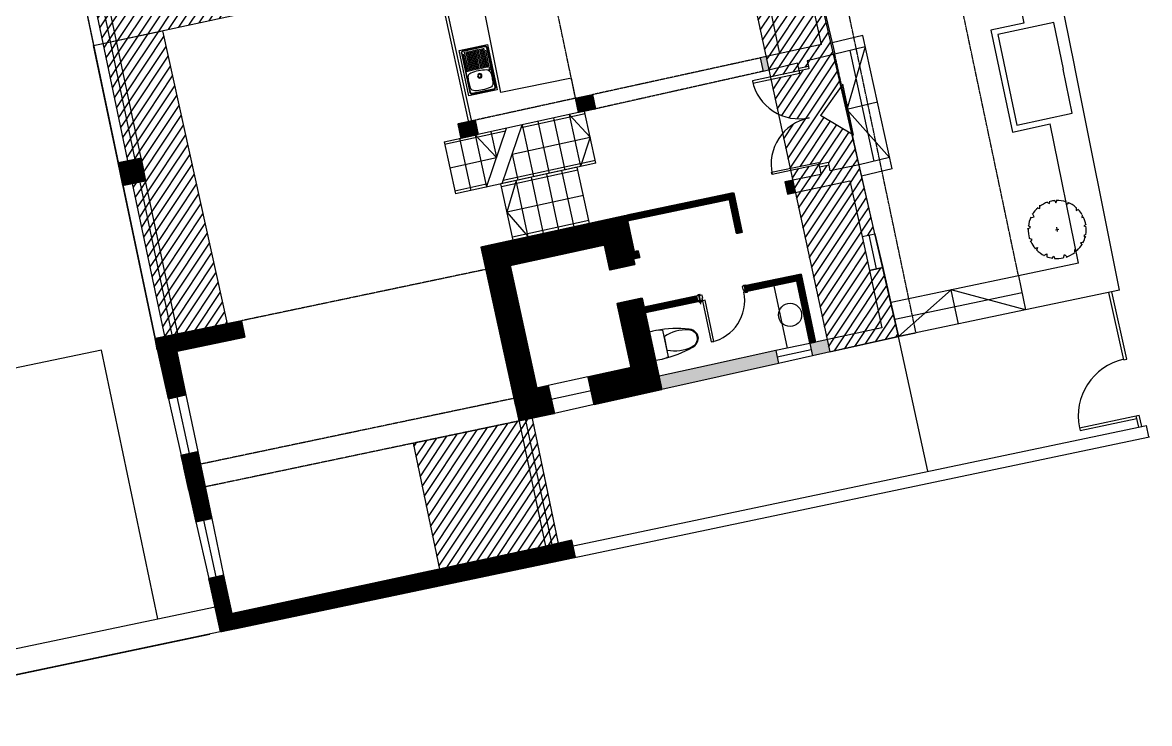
# Model space of a CAD drawing. Header units: inches. Extents: x 18308143 to 18311226, y 67592878 to 67595053.
# Drawn here: x 18309284 to 18311226, y 67593002 to 67594211 of the extents above; entities that cross this region are included whole.
import ezdxf

# ---------------------------------------------------------------- set-up
doc = ezdxf.new("R2010")
doc.units = ezdxf.units.IN
doc.header["$MEASUREMENT"] = 0
doc.linetypes.add('HIDDEN', pattern=[0.375, 0.25, -0.125])
doc.linetypes.add('HIDDEN2', pattern=[0.1875, 0.125, -0.0625])
for name, color, linetype in [('2601', 142, 'Continuous'), ('A-Anno-Symbol 100', 2, 'Continuous'), ('A-Concrete', 4, 'Continuous'), ('A-Door', 9, 'Continuous'), ('A-Flor-Strs', 8, 'Continuous'), ('A-Hatch Conc.', 141, 'Continuous'), ('A-Ovhd', 9, 'HIDDEN2'), ('A-pfix', 12, 'Continuous'), ('A-View 4', 8, 'Continuous'), ('A-View 5', 12, 'Continuous'), ('A-Wall', 3, 'Continuous'), ('A-Wall Hatch', 252, 'Continuous'), ('A-Window', 12, 'Continuous')]:
    doc.layers.add(name, color=color, linetype=linetype)
doc.layers.add('Over', color=4, linetype='HIDDEN', lineweight=9)
pattern_1 = [(56.4199626, (18309002.72442, 67594278.16566), (-0.10413925, 0.069137664), [])]
pattern_2 = [(56.41996, (18309002.724, 67594278.166), (-10.413925, 6.91377), [])]

# ---------------------------------------------------------------- blocks, each defined once
blk = doc.blocks.new('toilete')
at = {"linetype": 'Continuous'}
for p, q in [((24.5, 0), (-24.5, 0)), ((23.3, -22.5), (-23.3, -22.5)), ((-12, -23.5), (12, -23.5))]:
    blk.add_line(p, q, dxfattribs=at)
blk.add_lwpolyline([(23.3, -22.5), (24.5, -16.8), (25.2, -11.4), (25.2, -5.6), (24.5, 0)])
for start, end in [(170.5377, 187.7399), (187.7399, 195.822)]:
    blk.add_arc((26.2, -8.5), 51.5, start, end, dxfattribs=at)
for centre, radius, start, end in [((177.4, -7.8), 202.5, 181.2224, 197.2477), ((-177.4, -7.8), 202.5, 342.7523, 358.7776), ((49.8, -49.3), 66.9, 157.3737, 194.7786), ((-49.8, -49.3), 66.9, 345.2214, 22.6263), ((1.4, -62.5), 18.2, 197.2477, 249.5476), ((2.6, -61.7), 18.1, 194.7786, 226.8543), ((0, -64.5), 14.3, 226.8543, 313.1457), ((-1.4, -62.5), 18.2, 290.4524, 342.7523), ((-2.6, -61.7), 18.1, 313.1457, 345.2214), ((0, -66.1), 14.3, 249.5476, 290.4524)]:
    blk.add_arc(centre, radius, start, end)
blk = doc.blocks.new('Arpls036')
at = {"color": 0, "linetype": 'ByBlock'}
for p, q in [((-0.231, 0.397), (-0.28, 0.422)), ((-0.243, 0.444), (-0.231, 0.397)), ((-0.118, 0.494), (-0.078, 0.459)), ((-0.078, 0.459), (-0.051, 0.506)), ((0.116, 0.497), (0.126, 0.442)), ((0.126, 0.442), (0.169, 0.474)), ((0.293, 0.414), (0.293, 0.342)), ((-0.375, 0.26), (-0.427, 0.272)), ((-0.39, 0.319), (-0.375, 0.26)), ((0.293, 0.342), (0.356, 0.359)), ((0.435, 0.26), (0.416, 0.217)), ((0.416, 0.217), (0.47, 0.207)), ((-0.435, 0.152), (-0.487, 0.142)), ((-0.468, 0.185), (-0.435, 0.152)), ((-0.033, 0), (0.039, 0)), ((0, 0.03), (0, -0.032)), ((0.5, 0.075), (0.465, 0.035)), ((0.465, 0.035), (0.505, 0.023)), ((-0.445, -0.035), (-0.502, -0.075)), ((-0.5, -0.005), (-0.445, -0.035)), ((0.503, -0.057), (0.453, -0.072)), ((0.453, -0.072), (0.5, -0.104)), ((-0.442, -0.219), (-0.4, -0.224)), ((-0.4, -0.224), (-0.425, -0.259)), ((-0.31, -0.346), (-0.345, -0.369)), ((-0.31, -0.394), (-0.31, -0.346)), ((0.306, -0.401), (0.256, -0.386)), ((0.256, -0.386), (0.268, -0.436)), ((0.44, -0.244), (0.391, -0.242)), ((0.391, -0.242), (0.411, -0.291)), ((-0.193, -0.429), (-0.228, -0.454)), ((-0.186, -0.466), (-0.193, -0.429)), ((-0.031, -0.461), (-0.048, -0.491)), ((-0.016, -0.508), (-0.031, -0.461)), ((0.151, -0.474), (0.116, -0.456)), ((0.116, -0.456), (0.116, -0.496))]:
    blk.add_line(p, q, dxfattribs=at)
for start, end in [(122.0792, 142.2114), (102.4305, 119.3539), (76.0941, 96.6598), (52.951, 71.3294), (146.2783, 159.7706), (29.4496, 46.7063), (7.4477, 25.7634), (162.8437, 180.2586), (352.5819, 2.0403), (186.2638, 205.3216), (329.6062, 350.2629), (212.0122, 227.5409), (230.9441, 244.8696), (307.8333, 326.2915), (248.2959, 265.0086), (267.3187, 284.2737), (288.2629, 301.0766)]:
    blk.add_arc((0, 0), 0.5, start, end, dxfattribs=at)
blk = doc.blocks.new('*U16')
for p, q in [((0, 0), (0, -100)), ((762, 0), (862, 0)), ((810, 50), (810, -50)), ((810, 0), (810, -100))]:
    blk.add_line(p, q)
blk.add_lwpolyline([(725, 727), (725, 1), (769, 1), (769, 727)], close=True)
for points in [[(20, 14), (-18, 14, 0.414214), (-20, 12), (-20, 0), (-10, 0), (-10, 2), (0, 2), (0, 0), (22, 0), (22, 12, 0.414214)], [(790, 14), (828, 14, -0.414214), (830, 12), (830, 0), (820, 0), (820, 2), (810, 2), (810, 0), (788, 0), (788, 12, -0.414214)], [(20, -114), (-18, -114, -0.414214), (-20, -112), (-20, -100), (-10, -100), (-10, -102), (0, -102), (0, -100), (22, -100), (22, -112, -0.414214)], [(790, -114), (828, -114, 0.414214), (830, -112), (830, -100), (820, -100), (820, -102), (810, -102), (810, -100), (788, -100), (788, -112, 0.414214)]]:
    blk.add_lwpolyline(points, format="xyb", close=True)
for points in [[(49, -100, 0.414214), (51, -98), (51, -48, 0.414214), (49, -46), (39, -46), (39, -2, 0.414214), (37, 0), (7, 0), (7, -100), (49, -100)], [(761, -100, -0.414214), (759, -98), (759, -48, -0.414214), (761, -46), (771, -46), (771, -2, -0.414214), (773, 0), (803, 0), (803, -100), (761, -100)]]:
    blk.add_lwpolyline(points, format="xyb")
for centre, radius in [((769, 0), 1.5), ((810, 0), 25)]:
    blk.add_circle(centre, radius)
blk.add_arc((768, 0), 726, 90, 180)
blk = doc.blocks.new('*U17')
for p, q in [((0, -170), (0, 0)), ((1736, -170), (1736, 0))]:
    blk.add_line(p, q)
for points in [[(43, 0), (43, 825), (83, 825), (83, 0)], [(1693, 0), (1693, 825), (1653, 825), (1653, 0)]]:
    blk.add_lwpolyline(points, close=True)
for points in [[(0, -170), (43, -170), (43, 0), (0, 0)], [(1736, -170), (1693, -170), (1693, 0), (1736, 0)]]:
    blk.add_lwpolyline(points)
for centre, start, end in [((43, 0), 0, 90), ((1693, 0), 90, 180)]:
    blk.add_arc(centre, 825, start, end)
blk = doc.blocks.new('Tarja-p01')
for p, q in [((0.4, 0), (-0.4, 0)), ((-0.4, 0), (-0.4, -0.5)), ((0.4, -0.5), (0.4, 0)), ((-0.385, -0.058), (-0.385, -0.432)), ((-0.375, -0.058), (-0.375, -0.432)), ((0.345, -0.018), (-0.345, -0.018)), ((0.345, -0.028), (-0.345, -0.028)), ((0.012, -0.052), (0.31, -0.052)), ((0.012, -0.076), (0.35, -0.076)), ((0.012, -0.1), (0.35, -0.1)), ((0.012, -0.124), (0.35, -0.124)), ((0.012, -0.149), (0.35, -0.149)), ((0.012, -0.173), (0.35, -0.173)), ((0.375, -0.432), (0.375, -0.058)), ((0.385, -0.432), (0.385, -0.058)), ((0.012, -0.197), (0.35, -0.197)), ((0.012, -0.221), (0.35, -0.221)), ((0.012, -0.245), (0.35, -0.245)), ((0.012, -0.269), (0.35, -0.269)), ((0.012, -0.293), (0.35, -0.293)), ((0.012, -0.317), (0.35, -0.317)), ((0.012, -0.341), (0.35, -0.341)), ((0.012, -0.366), (0.35, -0.366)), ((-0.4, -0.5), (0.4, -0.5)), ((0.345, -0.462), (-0.345, -0.462)), ((0.345, -0.472), (-0.345, -0.472)), ((0.012, -0.39), (0.35, -0.39)), ((0.012, -0.414), (0.35, -0.414)), ((0.012, -0.438), (0.322, -0.438))]:
    blk.add_line(p, q)
for centre, radius in [((-0.02, -0.051), 0.0141), ((-0.103, -0.243), 0.038), ((-0.103, -0.243), 0.0275)]:
    blk.add_circle(centre, radius)
for centre, radius, start, end in [((-0.345, -0.058), 0.04, 90, 180), ((-0.345, -0.058), 0.03, 90, 180), ((0.4, -0.245), 0.75, 169.6188, 180), ((-0.264, -0.123), 0.075, 97.23, 169.6188), ((-0.179, -0.793), 0.75, 90, 97.23), ((-0.179, -0.793), 0.75, 82.77, 90), ((-0.094, -0.123), 0.075, 10.3812, 82.77), ((-0.758, -0.245), 0.75, 0, 10.3812), ((0.345, -0.058), 0.04, 0, 90), ((0.345, -0.058), 0.03, 0, 90), ((0.4, -0.245), 0.75, 180, 190.3812), ((-0.264, -0.367), 0.075, 190.3812, 262.77), ((-0.094, -0.367), 0.075, 277.23, 349.6188), ((-0.758, -0.245), 0.75, 349.6188, 0), ((-0.345, -0.432), 0.04, 180, 270), ((-0.345, -0.432), 0.03, 180, 270), ((-0.179, 0.303), 0.75, 262.77, 270), ((-0.179, 0.303), 0.75, 270, 277.23), ((0.345, -0.432), 0.04, 270, 0), ((0.345, -0.432), 0.03, 270, 0)]:
    blk.add_arc(centre, radius, start, end)

msp = doc.modelspace()

# ---------------------------------------------------------------- hatches: boundary and pattern name
at = {"layer": 'A-Hatch Conc.'}
h = msp.add_hatch(dxfattribs=at)
h.set_pattern_fill('ANSI31', color=256, scale=100)
h.set_pattern_definition(pattern_2)
h.paths.add_polyline_path([(18310564.8, 67594152.1), (18310569.7, 67594129.3), (18310619.4, 67594141.1), (18310621.3, 67594131.7), (18310638, 67594135.2), (18310636, 67594145.1), (18310681.5, 67594156), (18310598.1, 67594519.3), (18310507.1, 67594500.2), (18310512.8, 67594474.2), (18310591.3, 67594489.4), (18310660.3, 67594172.9)])
h = msp.add_hatch(dxfattribs=at)
h.set_pattern_fill('ANSI31', color=256, scale=100)
h.set_pattern_definition(pattern_2)
h.paths.add_polyline_path([(18309962.2, 67594366.7), (18309534.9, 67594273.5), (18309537.2, 67594262.7), (18309512.8, 67594257.5), (18309432.4, 67594240.6), (18309445.2, 67594179.6), (18309996.3, 67594298.4), (18309995.9, 67594300.5), (18309977.3, 67594296.6)])
h.paths.add_polyline_path([(18309432.4, 67594240.6), (18309432.4, 67594240.6), (18309422.6, 67594238.6), (18309435.4, 67594177.5), (18309445.2, 67594179.6)])
h.paths.add_polyline_path([(18309422.6, 67594238.6), (18309409.9, 67594235.9), (18309422.7, 67594174.8), (18309435.4, 67594177.5)])
h.paths.add_polyline_path([(18310163.6, 67594428), (18309981.8, 67594389.8), (18309996.6, 67594321.1), (18310178.1, 67594359.3)])
h.paths.add_polyline_path([(18310178.1, 67594359.3), (18309996.6, 67594321.1), (18309998.7, 67594311.3), (18310180.1, 67594349.5)])
h.paths.add_polyline_path([(18310180.1, 67594349.5), (18309998.7, 67594311.3), (18310000.8, 67594301.6), (18310182.2, 67594339.7)])
h.paths.add_polyline_path([(18310522.4, 67594476.1), (18310512.8, 67594474.2), (18310512.2, 67594476.7), (18310308.9, 67594434), (18310308.9, 67594434), (18310197.9, 67594410.7), (18310188.1, 67594408.6), (18310201.7, 67594343.8), (18310393.4, 67594384.1), (18310509.4, 67594409.1), (18310509.5, 67594408.5), (18310535.3, 67594413.9)])
h.paths.add_polyline_path([(18310535.3, 67594413.9), (18310509.5, 67594408.5), (18310564.8, 67594152.1), (18310588.5, 67594157.2)])
h.paths.add_polyline_path([(18310591.3, 67594489.4), (18310522.4, 67594476.1), (18310588.5, 67594157.2), (18310660.3, 67594172.9)])
h.paths.add_polyline_path([(18310619.4, 67594141.1), (18310569.7, 67594129.3), (18310572.3, 67594117), (18310622.2, 67594127.5), (18310621.3, 67594131.7)])
h.paths.add_polyline_path([(18310681.5, 67594156), (18310636, 67594145.1), (18310638, 67594135.2), (18310638.9, 67594131), (18310622.2, 67594127.5), (18310623, 67594123.6), (18310573.2, 67594113.1), (18310586.1, 67594053.3, 0.166656), (18310639.2, 67594046.8, 0.165937), (18310593.4, 67594019.6), (18310606.3, 67593959.6), (18310655.3, 67593970), (18310656.2, 67593966), (18310672.8, 67593969.5), (18310673.7, 67593965.3), (18310673.7, 67593965.3), (18310675.7, 67593955.2), (18310725.2, 67593965.9), (18310713.1, 67594018.4), (18310658.5, 67594050.7), (18310694.3, 67594100.5)])
h.paths.add_polyline_path([(18310657, 67593961.8), (18310656.2, 67593966), (18310607.1, 67593955.7), (18310610.7, 67593939), (18310659.6, 67593949.3), (18310658.1, 67593956.7)])
h.paths.add_polyline_path([(18310709.5, 67593937.9), (18310615.2, 67593918.1), (18310670, 67593664.3), (18310764.6, 67593684.9), (18310743.1, 67593783.4), (18310730.3, 67593842.3)])
h = msp.add_hatch(dxfattribs=at)
h.set_pattern_fill('ANSI31', color=256, scale=100)
h.set_pattern_definition(pattern_2)
h.paths.add_polyline_path([(18310725.2, 67593965.9), (18310675.7, 67593955.2), (18310673.7, 67593965.3), (18310657, 67593961.8), (18310658.1, 67593956.7), (18310659.6, 67593949.3), (18310610.7, 67593939), (18310615.2, 67593918.1), (18310709.5, 67593937.9), (18310730.3, 67593842.3), (18310752.5, 67593846.9)])
h.paths.add_polyline_path([(18310304.1, 67594457.5), (18310279.6, 67594452.4), (18310193, 67594434.2), (18310197.9, 67594410.7), (18310284.4, 67594428.9), (18310308.9, 67594434)])
h.paths.add_polyline_path([(18310765.9, 67593788.4), (18310743.1, 67593783.4), (18310764.6, 67593684.9), (18310670, 67593664.3), (18310674.6, 67593643), (18310793.2, 67593669.5)])
h.paths.add_polyline_path([(18309958.3, 67594384.8), (18309530.4, 67594294.9), (18309534.9, 67594273.5), (18309962.2, 67594366.7)])
h.paths.add_polyline_path([(18309530.4, 67594294.9), (18309506, 67594289.8), (18309512.8, 67594257.5), (18309537.2, 67594262.7)])
h = msp.add_hatch(dxfattribs=at)
h.set_pattern_fill('ANSI31', color=256, scale=100)
h.set_pattern_definition(pattern_2)
h.paths.add_polyline_path([(18309525, 67594196.8), (18309445.2, 67594179.6), (18309487.9, 67593977.2), (18309495.8, 67593937.9), (18309551.4, 67593674.3), (18309636.3, 67593691.8)])
h = msp.add_hatch(dxfattribs=at)
h.set_pattern_fill('ANSI31', color=256, scale=100)
h.set_pattern_definition(pattern_2)
h.paths.add_polyline_path([(18309435.4, 67594177.5), (18309422.7, 67594174.8), (18309465.2, 67593972.6), (18309477.9, 67593975.2)])
h = msp.add_hatch(dxfattribs=at)
h.set_pattern_fill('ANSI31', color=256, scale=100)
h.set_pattern_definition(pattern_2)
h.paths.add_polyline_path([(18309445.2, 67594179.6), (18309435.4, 67594177.5), (18309477.9, 67593975.2), (18309487.9, 67593977.2)])
h = msp.add_hatch(dxfattribs=at)
h.set_pattern_fill('ANSI31', color=256)
h.set_pattern_definition([(45, (0, 0), (-0.08838834764832, 0.08838834764832), [])])
h.paths.add_polyline_path([(18310271.1, 67594062.2), (18310241.8, 67594056.1), (18310236.6, 67594080.5), (18310266, 67594086.7)])
h = msp.add_hatch(dxfattribs=at)
h.set_pattern_fill('ANSI31', color=256)
h.set_pattern_definition(pattern_1)
h.paths.add_polyline_path([(18309487.9, 67593977.2), (18309448.5, 67593969.2), (18309452.6, 67593949.5), (18309456.7, 67593930), (18309495.8, 67593938)])
h = msp.add_hatch(dxfattribs=at)
h.set_pattern_fill('ANSI31', color=256, scale=100)
h.set_pattern_definition(pattern_2)
h.paths.add_polyline_path([(18309486.2, 67593936), (18309473.4, 67593933.4), (18309528.8, 67593669.7), (18309541.6, 67593672.3)])
h = msp.add_hatch(dxfattribs=at)
h.set_pattern_fill('ANSI31', color=256, scale=100)
h.set_pattern_definition(pattern_2)
h.paths.add_polyline_path([(18309495.8, 67593938), (18309486.2, 67593936), (18309541.6, 67593672.3), (18309551.4, 67593674.3)])
h = msp.add_hatch(dxfattribs=at)
h.set_pattern_fill('ANSI31', color=256)
h.set_pattern_definition(pattern_1)
h.paths.add_polyline_path([(18310509.3, 67593917.7), (18310324.2, 67593878.8), (18310326.3, 67593869), (18310501.6, 67593905.8), (18310513.9, 67593847.1), (18310523.7, 67593849.2)])
h = msp.add_hatch(dxfattribs=at)
h.set_pattern_fill('ANSI31', color=256)
h.set_pattern_definition(pattern_1)
h.paths.add_polyline_path([(18310625.5, 67593777.3), (18310528.6, 67593757), (18310530.7, 67593747.2), (18310530.8, 67593747.2), (18310617.8, 67593765.5), (18310640.4, 67593657.9), (18310650.2, 67593659.9)])
h = msp.add_hatch(dxfattribs=at)
h.set_pattern_fill('ANSI31', color=256)
h.set_pattern_definition(pattern_1)
h.paths.add_polyline_path([(18310445.2, 67593739.5), (18310354.6, 67593720.4), (18310356.8, 67593710.7), (18310447.2, 67593729.7)])
h = msp.add_hatch(dxfattribs=at)
h.set_pattern_fill('ANSI31', color=256, scale=100)
h.set_pattern_definition(pattern_2)
h.paths.add_polyline_path([(18310139.7, 67593523.4), (18310139.5, 67593524), (18309956.6, 67593485.6), (18310002.1, 67593268.8), (18310184.9, 67593308.1)])
h = msp.add_hatch(dxfattribs=at)
h.set_pattern_fill('ANSI31', color=256, scale=100)
h.set_pattern_definition(pattern_2)
h.paths.add_polyline_path([(18310150.8, 67593526.5), (18310139.5, 67593524.2), (18310139.7, 67593523.4), (18310184.9, 67593308.1), (18310196.1, 67593310.6)])
h = msp.add_hatch(dxfattribs=at)
h.set_pattern_fill('ANSI31', color=256, scale=100)
h.set_pattern_definition(pattern_2)
h.paths.add_polyline_path([(18310162, 67593528.9), (18310150.8, 67593526.5), (18310196.1, 67593310.6), (18310207.3, 67593313.2)])
h = msp.add_hatch(dxfattribs=at)
h.set_pattern_fill('ANSI31', color=256)
h.set_pattern_definition(pattern_1)
h.paths.add_polyline_path([(18309585.8, 67593471.2), (18309557, 67593464.8), (18309561.8, 67593443.5), (18309590.3, 67593449.5)])
h = msp.add_hatch(dxfattribs=at)
h.set_pattern_fill('ANSI31', color=256)
h.set_pattern_definition(pattern_1)
h.paths.add_polyline_path([(18309590.3, 67593449.5), (18309561.8, 67593443.5), (18309570.5, 67593404.5), (18309598.2, 67593410.3)])
h = msp.add_hatch(dxfattribs=at)
h.set_pattern_fill('ANSI31', color=256)
h.set_pattern_definition(pattern_1)
h.paths.add_polyline_path([(18309598.5, 67593410.4), (18309570.5, 67593404.5), (18309582.7, 67593350), (18309609.9, 67593356.1)])
h = msp.add_hatch(dxfattribs=at)
h.set_pattern_fill('ANSI31', color=256)
h.set_pattern_definition(pattern_1)
h.paths.add_polyline_path([(18310230.2, 67593318.3), (18310184.9, 67593308.1), (18310190.7, 67593279.4), (18310236.4, 67593289)])
h = msp.add_hatch(dxfattribs=at)
h.set_pattern_fill('ANSI31', color=256)
h.set_pattern_definition(pattern_1)
h.paths.add_polyline_path([(18310184.9, 67593308.1), (18310002.1, 67593268.8), (18310007.8, 67593240.9), (18310174.7, 67593276), (18310190.7, 67593279.4)])
at = {"layer": 'A-Wall Hatch'}
h = msp.add_hatch(color=256, dxfattribs=at)
h.dxf.hatch_style = 1
h.paths.add_polyline_path([(18310564.8, 67594152.1), (18310554.9, 67594149.9), (18310559.8, 67594126.9), (18310569.7, 67594129.3)])
h.paths.add_polyline_path([(18310670, 67593664.3), (18310650.2, 67593659.9), (18310650.2, 67593659.9), (18310640.4, 67593657.9), (18310644.9, 67593636.3), (18310674.6, 67593643)])
h.paths.add_polyline_path([(18310581.7, 67593645.5), (18310467.6, 67593620.2), (18310380.6, 67593601.2), (18310385.6, 67593578.3), (18310586.3, 67593623.2)])
h = msp.add_hatch(dxfattribs=at)
h.set_pattern_fill('ANSI31', color=256, style=0)
h.set_pattern_definition(pattern_1)
h.paths.add_polyline_path([(18310039.3, 67594011.9), (18310068.6, 67594018.3), (18310063.5, 67594042.6), (18310034.2, 67594036.4)])
h = msp.add_hatch(color=256, dxfattribs=at)
h.dxf.hatch_style = 1
h.paths.add_polyline_path([(18310601.8, 67593915.3), (18310615.2, 67593918.1), (18310610.7, 67593939), (18310597.4, 67593936.2)])
h = msp.add_hatch(dxfattribs=at)
h.set_pattern_fill('ANSI31', color=256, style=0)
h.set_pattern_definition(pattern_1)
h.paths.add_polyline_path([(18310189.7, 67593585.2), (18310170.1, 67593580.9), (18310124.1, 67593791.9), (18310286.3, 67593827.3), (18310295.7, 67593784.3), (18310338.7, 67593793.7), (18310336.5, 67593803.4), (18310347.3, 67593805.8), (18310346, 67593811.8), (18310341.9, 67593811), (18310345.1, 67593815.8), (18310344.7, 67593817.5), (18310337.9, 67593816), (18310326.9, 67593866.6), (18310323.7, 67593868.4), (18310326.3, 67593869), (18310324.3, 67593878.6), (18310074.1, 67593824), (18310134, 67593549.5), (18310139.5, 67593524.2), (18310200.2, 67593536.9)])
h = msp.add_hatch(dxfattribs=at)
h.set_pattern_fill('ANSI31', color=256, style=0)
h.set_pattern_definition(pattern_1)
h.paths.add_polyline_path([(18310351.2, 67593736), (18310308.2, 67593726.7), (18310332.3, 67593616.3), (18310258.1, 67593600.1), (18310268.5, 67593552.2), (18310385.6, 67593578.3)])
h = msp.add_hatch(dxfattribs=at)
h.set_pattern_fill('ANSI31', color=256, style=0)
h.set_pattern_definition(pattern_1)
h.paths.add_polyline_path([(18309636.3, 67593691.8), (18309551.4, 67593674.3), (18309557.2, 67593645.6), (18309642, 67593663.3)])
h = msp.add_hatch(dxfattribs=at)
h.set_pattern_fill('ANSI31', color=256, style=0)
h.set_pattern_definition(pattern_1)
h.paths.add_polyline_path([(18309636.3, 67593691.8), (18309642, 67593663.3), (18309666.9, 67593668.5), (18309660.8, 67593696.8)])
h = msp.add_hatch(dxfattribs=at)
h.set_pattern_fill('ANSI31', color=256, style=0)
h.set_pattern_definition(pattern_1)
h.paths.add_polyline_path([(18309551.4, 67593674.3), (18309512.1, 67593666.2), (18309517.3, 67593642.2), (18309518.3, 67593637.7), (18309549.6, 67593644), (18309557.2, 67593645.6)])
h = msp.add_hatch(dxfattribs=at)
h.set_pattern_fill('ANSI31', color=256, style=0)
h.set_pattern_definition(pattern_1)
h.paths.add_polyline_path([(18309549.6, 67593644), (18309518.3, 67593637.7), (18309535.2, 67593562.4), (18309565.3, 67593569.1)])
h = msp.add_hatch(dxfattribs=at)
h.set_pattern_fill('ANSI31', color=256, style=0)
h.set_pattern_definition(pattern_1)
h.paths.add_polyline_path([(18309630.3, 67593258.2), (18309604.6, 67593252.4), (18309612.3, 67593217.6), (18309619.3, 67593186.9), (18309643.9, 67593191.9), (18309644.2, 67593192)])
h = msp.add_hatch(dxfattribs=at)
h.set_pattern_fill('ANSI31', color=256, style=0)
h.set_pattern_definition(pattern_1)
h.paths.add_polyline_path([(18310002.1, 67593268.8), (18309644.2, 67593192), (18309649.5, 67593165.6), (18310007.8, 67593240.9)])
h = msp.add_hatch(dxfattribs=at)
h.set_pattern_fill('ANSI31', color=256, style=0)
h.set_pattern_definition(pattern_1)
h.paths.add_polyline_path([(18309644.2, 67593192), (18309619.2, 67593186.9), (18309625.1, 67593160.5), (18309649.5, 67593165.6)])

# ---------------------------------------------------------------- linework, layer by layer
at = {"layer": '2601', "flags": 128}
for points in [[(18308863.8, 67593045.9), (18309615.4, 67593203.8)], [(18308873.1, 67593002.5), (18309606.3, 67593156.6)]]:
    msp.add_lwpolyline(points, dxfattribs=at)
at = {"layer": 'A-Anno-Symbol 100'}
for p in [(18310697.4, 67594104.8), (18310715.9, 67594016.8)]:
    msp.add_line(p, (18310658.5, 67594050.7), dxfattribs=at)
msp.add_lwpolyline([(18310715.9, 67594016.8), (18310697.4, 67594104.8)], dxfattribs=at)
at = {"layer": 'A-Concrete'}
for p, q in [((18310936, 67594569.9), (18311009.4, 67594210.2)), ((18311103.5, 67593796), (18311000, 67593774.2)), ((18311174, 67593749.5), (18311012.3, 67593715.5))]:
    msp.add_line(p, q, dxfattribs=at)
at = {"layer": 'A-Concrete', "flags": 128}
for points in [[(18311096.9, 67594134.4), (18311001.6, 67594606.1)], [(18311077.3, 67594130.4), (18311061, 67594211)], [(18311092.3, 67594054.9), (18311077.2, 67594130.4)], [(18311174, 67593749.5), (18311096.8, 67594134.3)], [(18311224.7, 67593496.6), (18311220.7, 67593516.2)]]:
    msp.add_lwpolyline(points, dxfattribs=at)
at = {"layer": 'A-Concrete'}
for points in [[(18311009.4, 67594210.2), (18310952.3, 67594198.1), (18310989.6, 67594022), (18311054.4, 67594036.2)], [(18311061, 67594210.9), (18310964.1, 67594190.4), (18310997.3, 67594033.9), (18311092.3, 67594054.7)], [(18311103.5, 67593796), (18311054.4, 67594036.2)], [(18309452.6, 67593949.5), (18309448.5, 67593969.2), (18309487.9, 67593977.2), (18309495.8, 67593938), (18309456.7, 67593930), (18309452.6, 67593949.5)], [(18311000, 67593774.2), (18311012.3, 67593715.5)], [(18310232.5, 67593308.6), (18311220.8, 67593516.3)], [(18310197.2, 67593280.7), (18311225.6, 67593496.8)], [(18309598.5, 67593410.4), (18309570.4, 67593404.4), (18309561.8, 67593443.5), (18309590.3, 67593449.5), (18309598.2, 67593410.3)], [(18310230.2, 67593318.3), (18310184.9, 67593308.1), (18310190.7, 67593279.4), (18310236.4, 67593289), (18310230.5, 67593318.4)], [(18310007.8, 67593240.9), (18310002.1, 67593268.8)]]:
    msp.add_lwpolyline(points, dxfattribs=at)
msp.add_lwpolyline([(18310271.1, 67594062.2), (18310241.8, 67594056.1), (18310236.6, 67594080.5), (18310266, 67594086.7)], close=True, dxfattribs=at)
at = {"layer": 'A-Door'}
for points in [[(18311105.1, 67593512.4), (18311207.9, 67593534)], [(18311106.2, 67593507.5), (18311204, 67593528.1)], [(18311105.1, 67593512.4), (18311106.2, 67593507.5)]]:
    msp.add_lwpolyline(points, dxfattribs=at)
msp.add_arc((18311203, 67593532.9), 100, 102.5207, 191.8669, dxfattribs=at)
at = {"layer": 'A-Flor-Strs'}
for p, q in [((18310252.3, 67594058.4), (18310039.3, 67594011.9)), ((18310253.4, 67594053.5), (18310142.8, 67594029.4)), ((18310225.4, 67594052.5), (18310245, 67593962.6)), ((18310225.4, 67594052.5), (18310262.1, 67594013.4)), ((18310271.9, 67593968.5), (18310252.3, 67594058.4)), ((18310144.6, 67594034.9), (18310164.2, 67593945)), ((18310171.6, 67594040.8), (18310191.1, 67593950.9)), ((18310198.5, 67594046.6), (18310218.1, 67593956.7)), ((18310010, 67594005.5), (18310039.3, 67594011.9)), ((18310115.8, 67594023.5), (18310011.1, 67594000.7)), ((18310036.9, 67594011.4), (18310056.5, 67593921.5)), ((18310063.9, 67594017.3), (18310083.5, 67593927.4)), ((18310063.9, 67594017.3), (18310100.6, 67593978.2)), ((18310090.8, 67594023.2), (18310100.6, 67593978.2)), ((18310127.5, 67593984.1), (18310262.1, 67594013.4)), ((18310262.1, 67594013.4), (18310245, 67593962.6)), ((18310010, 67594005.5), (18310029.6, 67593915.7)), ((18310019.8, 67593960.6), (18310100.6, 67593978.2)), ((18310270.9, 67593973.4), (18310112.2, 67593938.8)), ((18310127.5, 67593984.1), (18310137.3, 67593939.1)), ((18310271.9, 67593968.5), (18310029.6, 67593915.7)), ((18310239.7, 67593961.4), (18310107.8, 67593932.7)), ((18310240.7, 67593956.6), (18310108.8, 67593927.8)), ((18310234.4, 67593859), (18310213.3, 67593955.7)), ((18310260.8, 67593864.7), (18310239.7, 67593961.4)), ((18310085.3, 67593932.9), (18310028.5, 67593920.5)), ((18310128.9, 67593836), (18310107.8, 67593932.7)), ((18310134.2, 67593938.4), (18310118.3, 67593884.3)), ((18310155.2, 67593841.7), (18310134.2, 67593938.4)), ((18310181.6, 67593847.5), (18310160.5, 67593944.2)), ((18310208, 67593853.2), (18310186.9, 67593949.9)), ((18310250.2, 67593913.1), (18310118.3, 67593884.3)), ((18310118.3, 67593884.3), (18310155.2, 67593841.7)), ((18310259.7, 67593869.6), (18310127.8, 67593840.9))]:
    msp.add_line(p, q, dxfattribs=at)
at = {"layer": 'A-Flor-Strs', "flags": 128}
for points in [[(18310731.6, 67594188.5), (18310678.7, 67594175.8)], [(18310735.9, 67594168.9), (18310683.4, 67594156.4)], [(18310777.7, 67593978.4), (18310725.2, 67593965.9)], [(18310782, 67593958.9), (18310729.7, 67593946.4)]]:
    msp.add_lwpolyline(points, dxfattribs=at)
at = {"layer": 'A-Flor-Strs'}
for points in [[(18310782, 67593958.9), (18310731.6, 67594188.5)], [(18310735.9, 67594168.9), (18310704.3, 67594061.2)], [(18310751.4, 67593972.2), (18310709.6, 67594162.7)], [(18310756.8, 67594073.7), (18310704.3, 67594061.2), (18310777.7, 67593978.4)], [(18310083.5, 67593927.4), (18310117.7, 67594029)], [(18310110.4, 67593933.3), (18310144.6, 67594034.9)], [(18311000, 67593774.2), (18310780.6, 67593728.1)], [(18311006.2, 67593744.9), (18310787, 67593698.8)], [(18310896.3, 67593691.1), (18310884, 67593749.9), (18310793.2, 67593669.5)], [(18311012.3, 67593715.5), (18310884, 67593749.9)], [(18311012.3, 67593715.5), (18310793.2, 67593669.5)], [(18309515.9, 67593646.6), (18309512.1, 67593666.2)], [(18310843.8, 67593437.6), (18310793.2, 67593669.5)], [(18309514.9, 67593652.4), (18309519.2, 67593632.9)], [(18309525.2, 67593607.7), (18309520.9, 67593627.2)], [(18309525.2, 67593607.7), (18309529.9, 67593588.2)], [(18310105.2, 67593261.4), (18309107.4, 67593051.7)]]:
    msp.add_lwpolyline(points, dxfattribs=at)
at = {"layer": 'A-Hatch Conc.'}
for points in [[(18309386.3, 67594265.1), (18309406, 67594171.2), (18310509.4, 67594409.1), (18310674.6, 67593643), (18310793.2, 67593669.5), (18310598.1, 67594519.3), (18309386.3, 67594265.1)], [(18309406, 67594171.2), (18309525, 67594196.8), (18309636.3, 67593691.8), (18309512.1, 67593666.2)]]:
    msp.add_lwpolyline(points, close=True, dxfattribs=at)
for points in [[(18309956.6, 67593485.6), (18310139.5, 67593524.2)], [(18310207.4, 67593312.8), (18310162.2, 67593528.1)], [(18309956.6, 67593485.6), (18310002.1, 67593268.8)]]:
    msp.add_lwpolyline(points, dxfattribs=at)
at = {"layer": 'A-Ovhd'}
for p, q in [((18310082.6, 67593785.4), (18309660.8, 67593696.8)), ((18310131, 67593563.1), (18309590.3, 67593449.5)), ((18310139.5, 67593524), (18309598.5, 67593410.4))]:
    msp.add_line(p, q, dxfattribs=at)
for points in [[(18310823.4, 67593675.8), (18310644.1, 67594529), (18310598.1, 67594519.3)], [(18310241.8, 67594056.1), (18310183, 67594335.8)], [(18311000, 67593774.2), (18310904.7, 67594226.6)], [(18310554.9, 67594149.9), (18310266, 67594086.7)], [(18310725.2, 67593965.9), (18310683.4, 67594156.4)], [(18310559.8, 67594126.9), (18310271.1, 67594062.2)], [(18310236.6, 67594080.5), (18310063.5, 67594042.6)]]:
    msp.add_lwpolyline(points, dxfattribs=at)
at = {"layer": 'A-pfix'}
msp.add_lwpolyline([(18310578.6, 67593757.3), (18310601.2, 67593649.6)], dxfattribs=at)
msp.add_circle((18310606.3, 67593706.9), 20, dxfattribs=at)
at = {"layer": 'A-View 4'}
for p, q in [((18310052.4, 67594041.4), (18309995.9, 67594300.5)), ((18310057.2, 67594042.5), (18310000.8, 67594301.6)), ((18309419.5, 67593646.3), (18309187.5, 67593597.5)), ((18309516.8, 67593183.1), (18309419.5, 67593646.3))]:
    msp.add_line(p, q, dxfattribs=at)
for points in [[(18311181.5, 67593629.5), (18311155.8, 67593745.7)], [(18311186.4, 67593630.6), (18311160.6, 67593746.7)], [(18311181.5, 67593629.5), (18311186.4, 67593630.6)], [(18311207.3, 67593513.4), (18311203, 67593532.9)], [(18311212.2, 67593514.5), (18311207.9, 67593534)]]:
    msp.add_lwpolyline(points, dxfattribs=at)
at = {"layer": 'A-View 5'}
for p, q in [((18310108.2, 67594090.3), (18310062.9, 67594314.6)), ((18310229.9, 67594114.9), (18310108.2, 67594090.3)), ((18310241.8, 67594056.1), (18310229.9, 67594114.9))]:
    msp.add_line(p, q, dxfattribs=at)
msp.add_lwpolyline([(18310588.5, 67594157.2), (18310521.8, 67594478.7)], dxfattribs=at)
at = {"layer": 'A-Wall'}
for p, q in [((18310660.3, 67594172.9), (18310591.3, 67594489.4)), ((18310660.3, 67594172.9), (18310554.9, 67594149.9)), ((18310601.8, 67593915.3), (18310709.5, 67593937.9)), ((18310324.3, 67593878.6), (18310074.1, 67593824)), ((18310324.3, 67593878.6), (18310337.9, 67593816)), ((18310134, 67593549.5), (18310074.1, 67593824)), ((18310286.3, 67593827.3), (18310124.1, 67593791.9)), ((18310295.7, 67593784.3), (18310286.3, 67593827.3)), ((18310344.7, 67593817.5), (18310337.9, 67593816)), ((18310344.7, 67593817.5), (18310347.3, 67593805.8)), ((18310347.3, 67593805.8), (18310336.5, 67593803.4)), ((18310336.5, 67593803.4), (18310338.7, 67593793.7)), ((18310124.1, 67593791.9), (18310170.1, 67593580.9)), ((18310338.7, 67593793.7), (18310295.7, 67593784.3)), ((18310743.1, 67593783.4), (18310765.9, 67593788.4)), ((18310743.1, 67593783.4), (18310764.6, 67593684.9)), ((18310351.2, 67593736), (18310308.2, 67593726.7)), ((18310332.3, 67593616.3), (18310308.2, 67593726.7)), ((18310351.2, 67593736), (18310385.6, 67593578.3)), ((18309660.8, 67593696.8), (18309666.9, 67593668.5)), ((18310764.6, 67593684.9), (18310650.2, 67593660)), ((18309535.2, 67593562.4), (18309512, 67593665.7)), ((18309666.9, 67593668.5), (18309549.6, 67593644)), ((18309549.6, 67593644), (18309565.3, 67593569.1)), ((18310258.1, 67593600.1), (18310332.3, 67593616.3)), ((18310170.1, 67593580.9), (18310189.7, 67593585.2)), ((18310189.7, 67593585.2), (18310200.2, 67593536.9)), ((18310258.1, 67593600.1), (18310268.5, 67593552.2)), ((18310268.5, 67593552.2), (18310385.6, 67593578.3)), ((18310134, 67593549.5), (18310139.7, 67593523.4)), ((18309585.8, 67593471.2), (18309609.9, 67593356.1)), ((18309582.7, 67593350), (18309557, 67593464.8)), ((18309643.9, 67593191.9), (18310184.9, 67593308.1)), ((18310004.5, 67593240.2), (18310197.2, 67593280.7)), ((18309625.1, 67593160.5), (18309604.6, 67593252.4)), ((18309630.3, 67593258.2), (18309644.2, 67593192))]:
    msp.add_line(p, q, dxfattribs=at)
at = {"layer": 'A-Wall', "flags": 128}
for points in [[(18310507.1, 67594500.2), (18310598.1, 67594519.3), (18310683.4, 67594156.4), (18310636, 67594145.1)], [(18310619.4, 67594141.1), (18310559.8, 67594126.9)], [(18310765.9, 67593788.4), (18310793.2, 67593669.5), (18310644.9, 67593636.3)], [(18310586.3, 67593623.2), (18310385.6, 67593578.3)]]:
    msp.add_lwpolyline(points, dxfattribs=at)
at = {"layer": 'A-Wall'}
for points in [[(18310554.9, 67594149.9), (18310559.8, 67594126.9)], [(18310636, 67594145.1), (18310638, 67594135.2), (18310621.3, 67594131.7), (18310619.4, 67594141.1)], [(18310063.5, 67594042.6), (18310034.2, 67594036.4), (18310039.3, 67594011.9)], [(18310034.2, 67594036.4), (18310063.5, 67594042.6), (18310068.7, 67594018.1)], [(18310063.5, 67594042.6), (18310034.2, 67594036.4)], [(18310039.3, 67594011.9), (18310068.7, 67594018.1)], [(18310039.3, 67594011.9), (18310041.3, 67594012.3)], [(18310041.3, 67594012.3), (18310068.7, 67594018.1)], [(18310321.5, 67593878.2), (18310509.3, 67593917.7)], [(18310509.3, 67593917.7), (18310523.7, 67593849.2)], [(18310323.5, 67593868.4), (18310501.6, 67593905.8)], [(18310501.6, 67593905.8), (18310513.9, 67593847.1)], [(18310523.7, 67593849.2), (18310513.9, 67593847.1)], [(18310625.5, 67593777.3), (18310527.6, 67593756.8)], [(18310625.5, 67593777.3), (18310650.2, 67593659.9)], [(18310529.7, 67593747), (18310527.6, 67593756.8)], [(18310617.8, 67593765.5), (18310529.7, 67593747)], [(18310617.8, 67593765.5), (18310640.4, 67593657.9)], [(18310449.3, 67593740.3), (18310354.6, 67593720.4)], [(18310445.2, 67593739.5), (18310447.2, 67593729.7)], [(18310451.4, 67593730.5), (18310356.7, 67593710.6)], [(18309660.8, 67593696.8), (18309512.1, 67593666.2)], [(18310650.2, 67593659.9), (18310640.4, 67593657.9)], [(18310581.7, 67593645.5), (18310467.6, 67593620.2), (18310380.6, 67593601.2)], [(18310581.7, 67593645.5), (18310586.4, 67593623)], [(18310581.7, 67593645.5), (18310586.4, 67593623)], [(18310640.4, 67593657.9), (18310644.9, 67593636.3)], [(18309535, 67593562.3), (18309518.9, 67593633.9)], [(18309535, 67593562.3), (18309565.3, 67593569.1)], [(18310200.2, 67593536.9), (18310139.5, 67593524.2)], [(18309556.8, 67593464.7), (18309585.8, 67593471.2)], [(18309556.8, 67593464.7), (18309582.6, 67593349.9)], [(18309556.8, 67593464.7), (18309582.6, 67593349.9)], [(18309582.6, 67593349.9), (18309609.9, 67593356.1)], [(18310236.4, 67593289), (18310230.2, 67593318.3), (18310184.9, 67593308.1)], [(18309649.5, 67593165.6), (18310174.7, 67593276), (18310197.2, 67593280.7)], [(18310197.2, 67593280.7), (18310236.4, 67593289)], [(18309604.5, 67593252.4), (18309630.3, 67593258.2)], [(18309622.3, 67593173.7), (18309604.5, 67593252.4)]]:
    msp.add_lwpolyline(points, dxfattribs=at)
msp.add_lwpolyline([(18310709.5, 67593937.9), (18310730.3, 67593842.3), (18310752.5, 67593846.9), (18310725.2, 67593965.9), (18310675.7, 67593955.2), (18310673.7, 67593965.3), (18310657, 67593961.8), (18310658.1, 67593956.7), (18310659.6, 67593949.3), (18310597.4, 67593936.2), (18310601.8, 67593915.3)], close=True, dxfattribs=at)
at = {"layer": 'A-Window'}
for p, q in [((18309487.9, 67593977.2), (18309432.2, 67594241.3)), ((18309551.3, 67593674.7), (18309495.8, 67593938)), ((18310730.3, 67593842.3), (18310743.1, 67593783.4)), ((18310640.4, 67593657.9), (18310581.7, 67593645.5))]:
    msp.add_line(p, q, dxfattribs=at)
for points in [[(18309393.1, 67594232.8), (18309512.1, 67593666.2)], [(18309465.2, 67593972.5), (18309409.9, 67594235.9)], [(18309477.9, 67593975.1), (18309422.6, 67594238.6)], [(18309528.8, 67593670), (18309473.4, 67593933.4)], [(18309541.5, 67593672.6), (18309486.2, 67593936)], [(18310755.2, 67593786.1), (18310742.4, 67593844.8)], [(18310752.5, 67593846.9), (18310765.9, 67593788.4), (18310743.1, 67593783.4)], [(18310642.7, 67593646.6), (18310584, 67593634.3)], [(18310644.9, 67593636.3), (18310586.3, 67593623.2)], [(18310258.1, 67593600.1), (18310189.7, 67593585.2)], [(18309535, 67593562.3), (18309556.8, 67593464.7)], [(18309571.3, 67593468), (18309550.1, 67593565.7)], [(18309565.3, 67593569.1), (18309585.8, 67593471.2)], [(18310263.3, 67593576.1), (18310194.9, 67593561)], [(18310268.5, 67593552.2), (18310200.2, 67593536.9)], [(18310139.7, 67593523.4), (18310184.9, 67593308.1)], [(18310196.2, 67593310.5), (18310150.9, 67593525.7)], [(18309582.6, 67593349.9), (18309604.5, 67593252.4)], [(18309617.2, 67593255.2), (18309596.2, 67593353)], [(18309609.9, 67593356.1), (18309630.3, 67593258.2)]]:
    msp.add_lwpolyline(points, dxfattribs=at)
at = {"layer": 'Over'}
msp.add_lwpolyline([(18310823.4, 67593675.8), (18310793.2, 67593669.5)], dxfattribs=at)

# ---------------------------------------------------------------- block references
at = {"layer": 'A-Anno-Symbol 100', "xscale": 99.99999999999999, "yscale": 99.99999999999999, "zscale": 99.99999999999999, "rotation": 101.8668564304527}
msp.add_blockref('Arpls036', (18311066.6, 67593854.2), dxfattribs=at)
at = {"layer": 'A-Door'}
for name, p, xscale, yscale, zscale, rotation in [('*U17', (18310657, 67593961.8), 0.1000000000000001, 0.1000000000000001, 0.1000000000000001, 101.8668564304527), ('*U16', (18310530.7, 67593747.2), 0.1000000000000004, 0.1000000000000004, 0.1000000000000004, 191.8668564304527)]:
    msp.add_blockref(name, p, dxfattribs=dict(at, xscale=xscale, yscale=yscale, zscale=zscale, rotation=rotation))
at = {"layer": 'A-pfix', "linetype": 'ByBlock', "xscale": -100.0000000000001, "yscale": 100.0000000000001, "zscale": 99.99999999999999, "rotation": 281.9441964948759}
msp.add_blockref('Tarja-p01', (18310093.3, 67594134.2), dxfattribs=at)
at = {"layer": 'A-pfix', "rotation": 101.8668564304527}
msp.add_blockref('toilete', (18310369.3, 67593653), dxfattribs=at)

doc.saveas('drawing.dxf')
